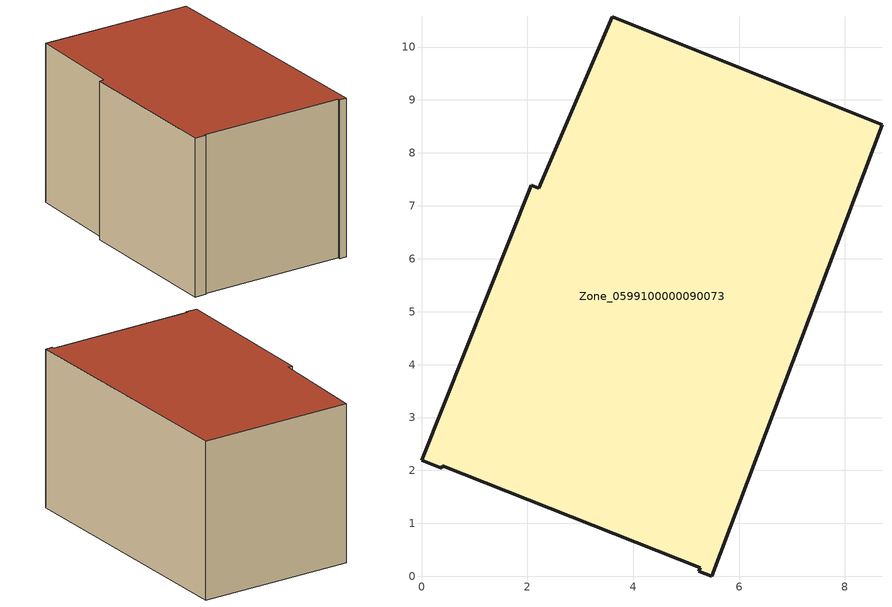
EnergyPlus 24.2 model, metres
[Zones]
Zone_0599100000090073
 floor ground (C_G): 5.24,0.1 5.27,0.17 0.4,2.09 0.38,2.04 0,2.19 2.07,7.39 2.22,7.33 3.6,10.57 8.7,8.53 5.48,0 z0
 wall outside (C_F): 5.48,0 8.7,8.53 3.6,10.57 2.22,7.33 2.07,7.39 0,2.19 0.38,2.04 0.4,2.09 5.27,0.17 5.24,0.1 5.48,0 z0:5.63
 roof outside (C_R): 5.27,0.17 5.24,0.1 5.48,0 8.7,8.53 3.6,10.57 2.22,7.33 2.07,7.39 0,2.19 0.38,2.04 0.4,2.09 z5.63
[BUILDING]
Pand.0599100000090073: North Axis=0; Terrain=City; Loads Convergence Tolerance Value=0.04; Temperature Convergence Tolerance Value=0.4; Solar Distribution=FullExterior; Maximum Number of Warmup Days=25; Minimum Number of Warmup Days=1
[Site:Location]
Rotterdam.The.Hague.AP_ZH_NLD Design_Conditions: Latitude=51.96; Longitude=4.45; Time Zone=1; Elevation=-4.5
[SITE:GROUNDTEMPERATURE:BUILDINGSURFACE]
18, 18, 18, 18, 18, 18, 18, 18, 18, 18, 18, 18
[MATERIAL] Thermal Absorptance=0.9; Solar Absorptance=0.7; Visible Absorptance=0.7
Name | Roughness | Thickness | Conductivity | Density | Specific Heat
G.TI.1975-1991 | MediumSmooth | 0.15 | 0.288461 | 540 | 1210
F.TI.1975-1991 | Rough | 0.3 | 0.230769 | 1920 | 840
R.TI.1975-1991 | MediumRough | 0.2 | 0.153846 | 1500 | 1000
[CONSTRUCTION]
C_G: G.TI.1975-1991
C_F: F.TI.1975-1991
C_R: R.TI.1975-1991
[ZONE]
Zone_0599100000090073: Type=1; Multiplier=1; Ceiling Height=Autocalculate; Volume=Autocalculate; Floor Area=autocalculate; Part of Total Floor Area=Yes
[ZONEINFILTRATION:DESIGNFLOWRATE]
Infil_Zone_0599100000090073: Zone or ZoneList or Space or SpaceList=Zone_0599100000090073; Schedule=AlwaysOn; Design Flow Rate Calculation Method=Flow/Area; Flow Rate per Floor Area=0.003; Constant Term Coefficient=1; Temperature Term Coefficient=0; Velocity Term Coefficient=0; Velocity Squared Term Coefficient=0
[HVACTEMPLATE:ZONE:IDEALLOADSAIRSYSTEM]
Zone_0599100000090073: Maximum Heating Supply Air Temperature=50; Minimum Cooling Supply Air Temperature=13; Maximum Heating Supply Air Humidity Ratio=0.0156; Minimum Cooling Supply Air Humidity Ratio=0.0077; Heating Limit=NoLimit; Cooling Limit=NoLimit; Dehumidification Control Type=ConstantSensibleHeatRatio; Cooling Sensible Heat Ratio=0.7; Dehumidification Setpoint=60; Humidification Control Type=None; Humidification Setpoint=30; Outdoor Air Method=None; Outdoor Air Flow Rate per Person=0.00944; Outdoor Air Flow Rate per Zone Floor Area=0; Outdoor Air Flow Rate per Zone=0; Demand Controlled Ventilation Type=None; Outdoor Air Economizer Type=NoEconomizer; Heat Recovery Type=None; Sensible Heat Recovery Effectiveness=0.7; Latent Heat Recovery Effectiveness=0.65
[ZONECONTROL:THERMOSTAT]
ThermostatControl_Zone_0599100000090073: Zone or ZoneList=Zone_0599100000090073; Control Type Schedule=DualSetpointControlType; Control 1=Thermostat_Zone_0599100000090073; Temperature Difference Between Cutout And Setpoint=0
[THERMOSTATSETPOINT:DUALSETPOINT]
Thermostat_Zone_0599100000090073: Heating Setpoint Temperature Schedule=HeatingSetpoint_Zone_0599100000090073; Cooling Setpoint Temperature Schedule=CoolingSetpoint_Zone_0599100000090073
[SCHEDULE:COMPACT]
HeatingSetpoint_Zone_0599100000090073: Through: 12/31, For: AllDays, Until: 24:00, 21
CoolingSetpoint_Zone_0599100000090073: Through: 12/31, For: AllDays, Until: 24:00, 24
DualSetpointControlType: Through: 12/31, For: AllDays, Until: 24:00, 4
AlwaysOn: Through: 12/31, For: AllDays, Until: 24:00, 1
